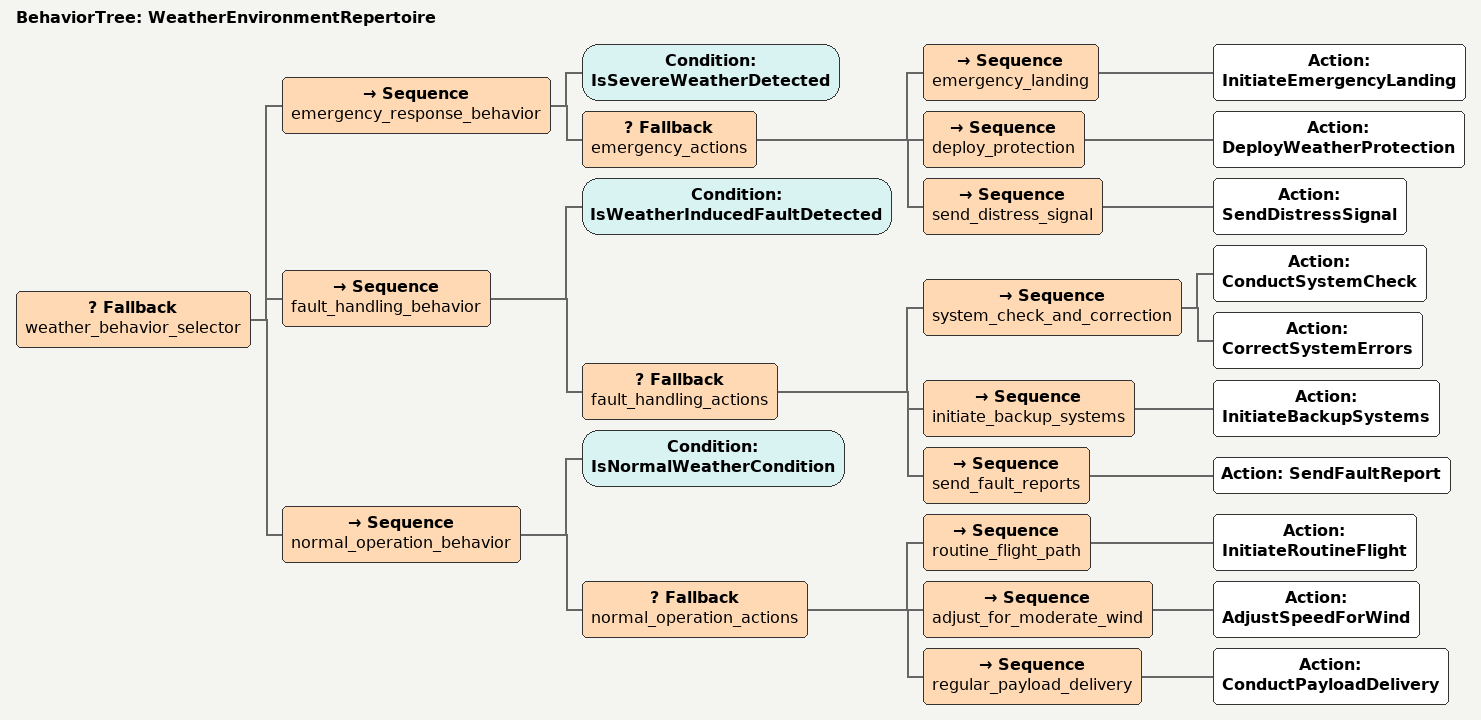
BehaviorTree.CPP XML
<root BTCPP_format="4">
  <BehaviorTree ID="WeatherEnvironmentRepertoire">
    <Fallback name="weather_behavior_selector">

      <!-- Weather-Triggered Emergency Response: highest priority -->
      <Sequence name="emergency_response_behavior">
        <Condition ID="IsSevereWeatherDetected"/>
        <Fallback name="emergency_actions">
          <Sequence name="emergency_landing">
            <Action ID="InitiateEmergencyLanding"/>
          </Sequence>
          <Sequence name="deploy_protection">
            <Action ID="DeployWeatherProtection"/>
          </Sequence>
          <Sequence name="send_distress_signal">
            <Action ID="SendDistressSignal"/>
          </Sequence>
        </Fallback>
      </Sequence>

      <!-- Fault Handling due to Weather -->
      <Sequence name="fault_handling_behavior">
        <Condition ID="IsWeatherInducedFaultDetected"/>
        <Fallback name="fault_handling_actions">
          <Sequence name="system_check_and_correction">
            <Action ID="ConductSystemCheck"/>
            <Action ID="CorrectSystemErrors"/>
          </Sequence>
          <Sequence name="initiate_backup_systems">
            <Action ID="InitiateBackupSystems"/>
          </Sequence>
          <Sequence name="send_fault_reports">
            <Action ID="SendFaultReport"/>
          </Sequence>
        </Fallback>
      </Sequence>

      <!-- Normal Weather Operation -->
      <Sequence name="normal_operation_behavior">
        <Condition ID="IsNormalWeatherCondition"/>
        <Fallback name="normal_operation_actions">
          <Sequence name="routine_flight_path">
            <Action ID="InitiateRoutineFlight"/>
          </Sequence>
          <Sequence name="adjust_for_moderate_wind">
            <Action ID="AdjustSpeedForWind"/>
          </Sequence>
          <Sequence name="regular_payload_delivery">
            <Action ID="ConductPayloadDelivery"/>
          </Sequence>
        </Fallback>
      </Sequence>

      <!-- Other behavior dimensions... -->
      <!-- Extreme Weather Operation -->
      <!-- Obstacle Interaction Due to Weather -->
      <!-- Weather Impact on Payload Delivery -->
      <!-- Weather Impact on Energy Consumption -->
      <!-- Weather Prediction and Planning -->
      <!-- Weather-Induced Safety Landings -->
      <!-- Weather Interactions with Air Traffic -->

    </Fallback>
  </BehaviorTree>
</root>
